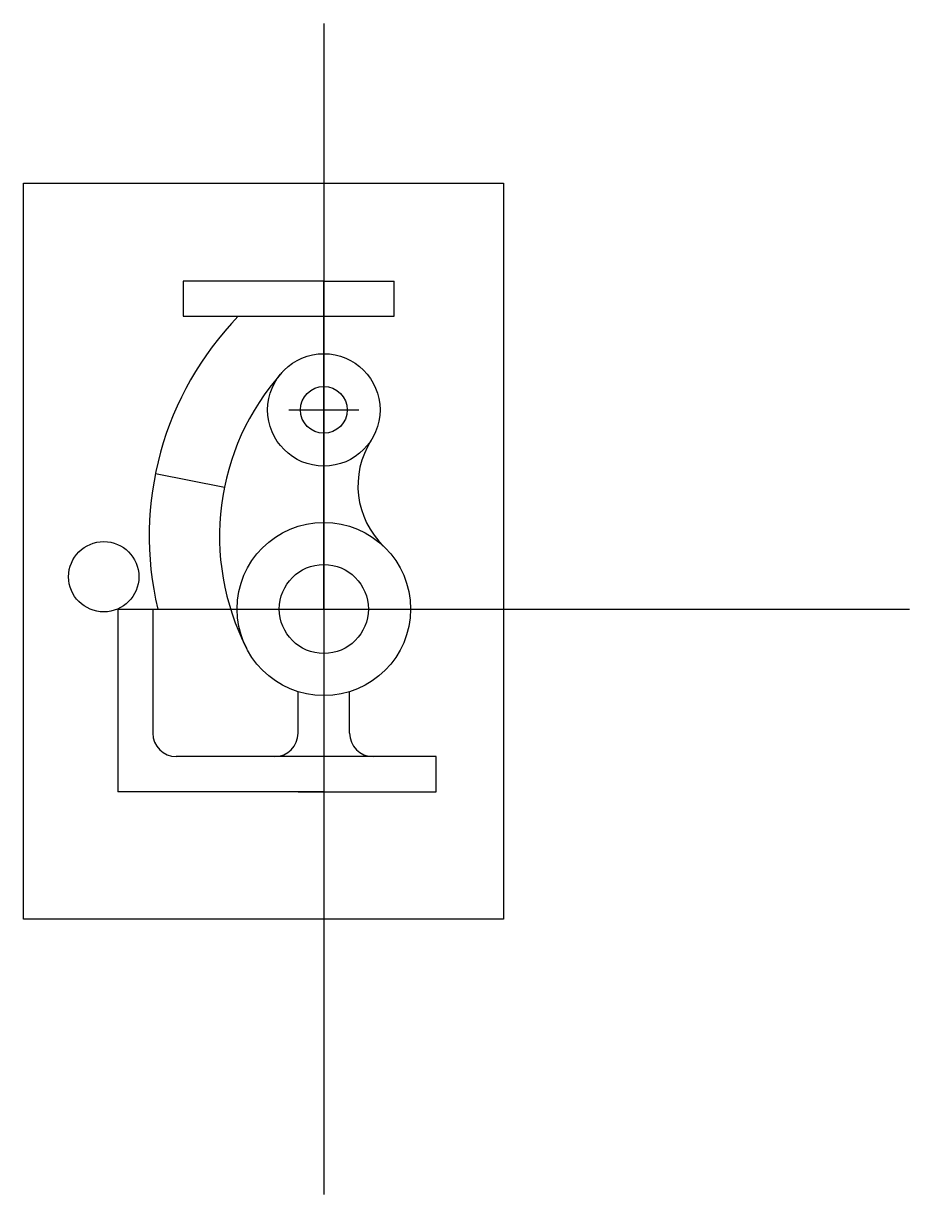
# Model space of a CAD drawing. Header units: millimetres. Extents: x -128 to 250, y -250 to 250.
import ezdxf

# ---------------------------------------------------------------- set-up
doc = ezdxf.new("R2010")
doc.units = ezdxf.units.MM
picture_1 = doc.add_image_def('image1.png', size_in_pixel=(884, 1356))

msp = doc.modelspace()

# ---------------------------------------------------------------- linework, layer by layer
for p, q in [((0, 250), (0, -250)), ((0, 140), (-60, 140)), ((-60, 140), (-60, 125)), ((0, 0), (0, 140)), ((0, 140), (30, 140)), ((0, 140), (30, 140)), ((30, 125), (30, 140)), ((-60, 125), (30, 125)), ((-15, 85), (15, 85)), ((-42.46, 51.85), (-71.87, 57.77)), ((-88, 0), (-88, -78)), ((-88, 0), (250, 0)), ((-73, 0), (-73, -53)), ((0, 0), (0, -78)), ((-11, -53), (-11, -35.33)), ((11, -53), (11, -35.33)), ((11, -63), (-63, -63)), ((48, -63), (11, -63)), ((48, -78), (48, -63)), ((0, -78), (-88, -78)), ((-11, -78), (11, -78)), ((0, -78), (48, -78))]:
    msp.add_line(p, q)
for centre, radius in [((0, 85), 24), ((0, 85), 10), ((0, 0), 37), ((-93.94, 13.77), 15), ((0, 0), 19)]:
    msp.add_circle(centre, radius)
for centre, radius, start, end in [((60.47, 31.1), 135, 135.932, 193.3214), ((60.47, 31.11), 105, 138.2901, 207.222), ((50.55, 52.67), 36, 147.3964, 226.1797), ((-63, -53), 10, 180, 270), ((-21, -53), 10, 270, 0), ((21, -53), 10, 180, 270)]:
    msp.add_arc(centre, radius, start, end)
msp.add_point((-88, 0))

# ---------------------------------------------------------------- pictures from other files: only their frames are drawn
image = msp.add_image(picture_1, insert=(-128.22, -132.49), size_in_units=(204.84, 314.22))
image.dxf.flags = 7

doc.saveas('drawing.dxf')
